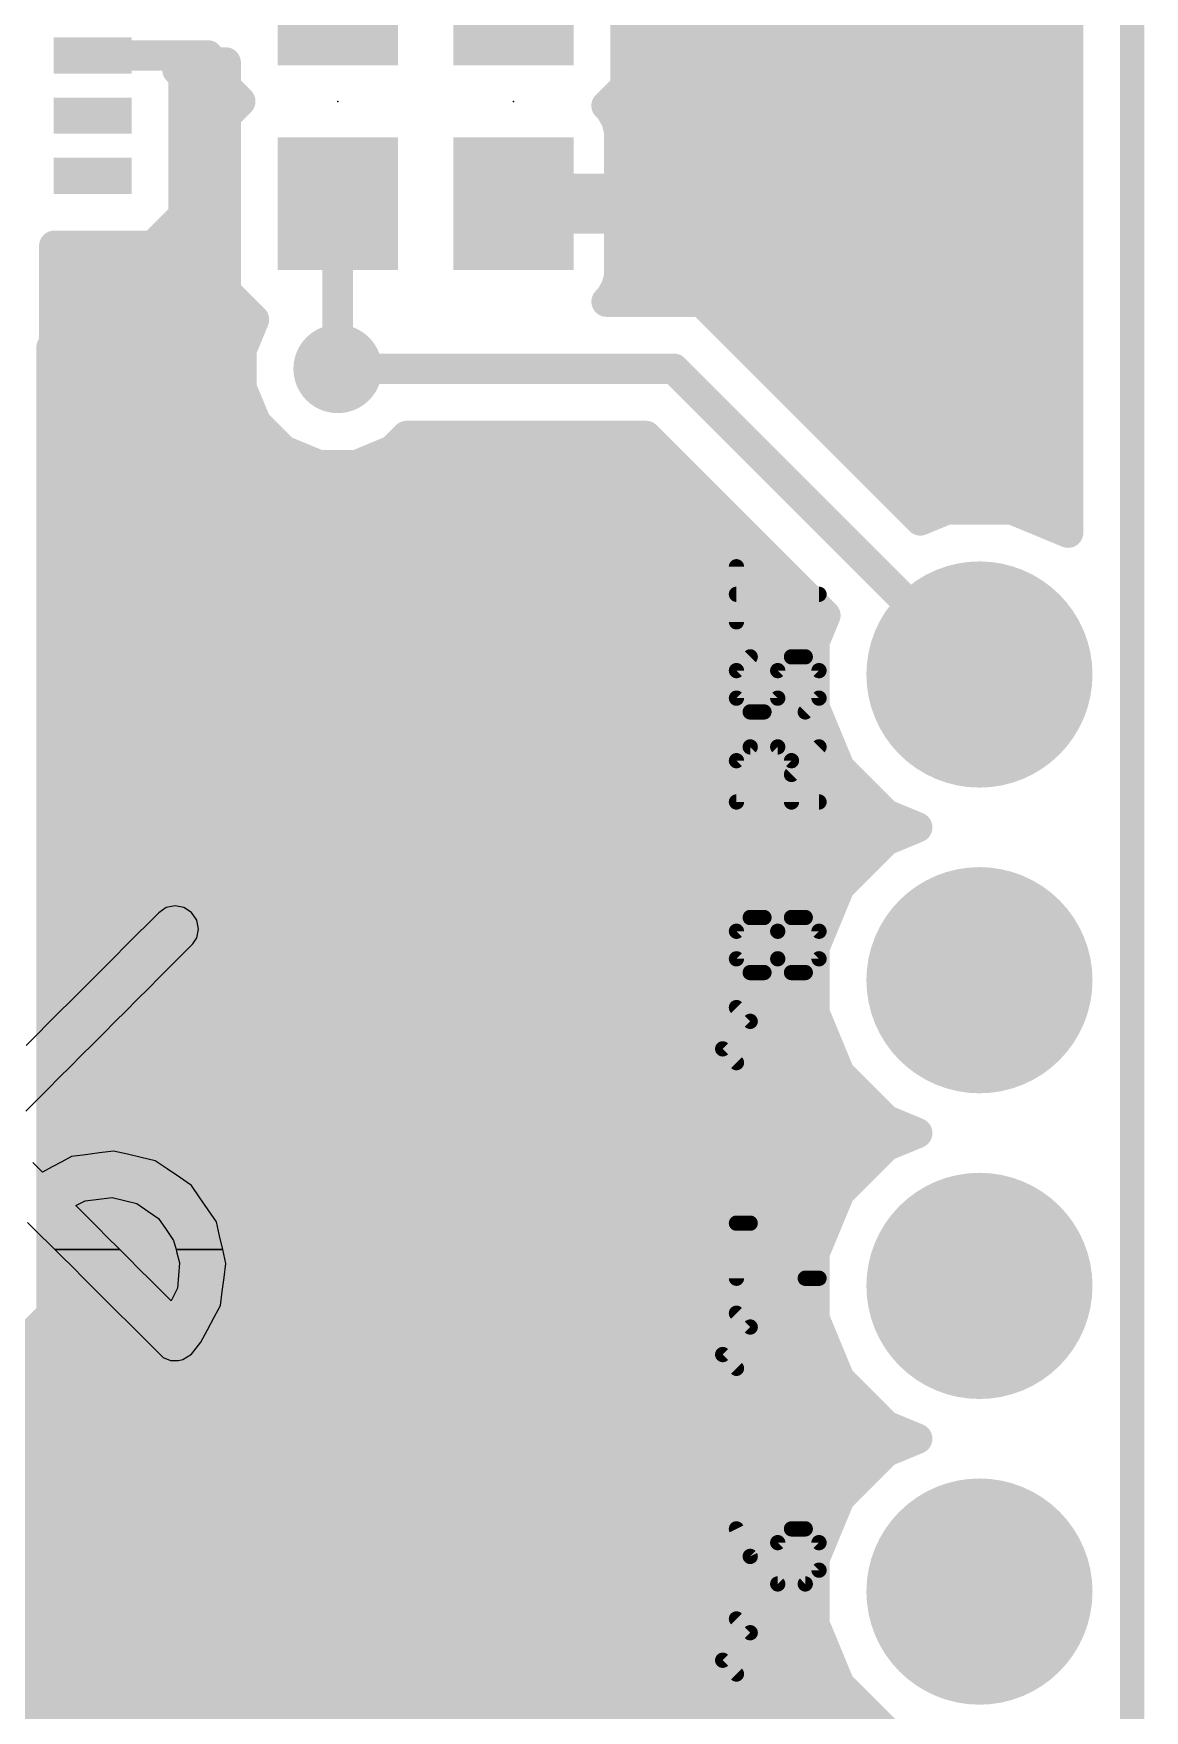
# Model space of a CAD drawing. Extents: x -16.5 to 33.1, y -17.8 to 72.5.
# Drawn here: x 23.89 to 33.12, y 20.6 to 34.54 of the extents above; entities that cross this region are included whole.
import ezdxf

# ---------------------------------------------------------------- set-up
doc = ezdxf.new("R2010")
doc.units = 0
for name, color, linetype in [('1', 22, 'CONTINUOUS'), ('17', 82, 'CONTINUOUS'), ('18', 82, 'CONTINUOUS'), ('20', 7, 'CONTINUOUS'), ('21', 7, 'CONTINUOUS'), ('23', 7, 'CONTINUOUS')]:
    doc.layers.add(name, color=color, linetype=linetype)

# ---------------------------------------------------------------- blocks, each defined once
blk = doc.blocks.new('RECT')
blk.add_solid([(-0.5, -0.5), (0.5, -0.5), (-0.5, 0.5), (0.5, 0.5)])
blk = doc.blocks.new('ROUNDP')
at = {"const_width": 0.5}
blk.add_lwpolyline([(0, -0.25, 1), (0, 0.25, 1), (0, -0.25)], format="xyb", dxfattribs=at)
blk = doc.blocks.new('ROUNDV')
at = {"const_width": 0.5}
blk.add_lwpolyline([(0, -0.25, 1), (0, 0.25, 1), (0, -0.25)], format="xyb", dxfattribs=at)

msp = doc.modelspace()

# ---------------------------------------------------------------- linework, layer by layer
at = {"layer": '1', "const_width": 0.254}
for points in [[(32.4866, 55.88), (32.4866, 30.3895)], [(28.8083, 34.0936), (28.8083, 35.5514)], [(28.8083, 34.544), (32.4866, 34.544)], [(24.379, 34.3535), (25.3365, 34.3535)], [(25.085, 34.2332), (25.085, 34.2947)], [(25.085, 34.2947), (25.4842, 34.2947)], [(25.085, 34.29), (25.4842, 34.29)], [(25.3365, 34.3535), (25.3365, 32.9565)], [(25.4842, 34.2947), (25.4842, 34.0936)], [(28.8083, 34.29), (32.4866, 34.29)], [(25.1358, 34.1824), (25.085, 34.2332)], [(25.1358, 33.0246), (25.1358, 34.1824)], [(25.1358, 34.036), (25.5418, 34.036)], [(25.4842, 34.0936), (25.6053, 33.9725)], [(28.6512, 33.9366), (28.8083, 34.0936)], [(28.7507, 34.036), (32.4866, 34.036)], [(25.6053, 33.9725), (25.4842, 33.8514)], [(28.6814, 33.9064), (28.6512, 33.9366)], [(28.7315, 33.8196), (28.6814, 33.9064)], [(25.1358, 33.782), (25.4842, 33.782)], [(25.4842, 33.8514), (25.4842, 32.3936)], [(28.7575, 33.7227), (28.7315, 33.8196)], [(28.7416, 33.782), (32.4866, 33.782)], [(28.7575, 33.2455), (28.7575, 33.7227)], [(25.1358, 33.528), (25.4842, 33.528)], [(28.7575, 33.528), (32.4866, 33.528)], [(25.1358, 33.274), (25.4842, 33.274)], [(27.9995, 32.9995), (27.9995, 33.2455)], [(27.9995, 33.2455), (28.7575, 33.2455)], [(28.7575, 33.274), (32.4866, 33.274)], [(26.416, 33.1225), (26.416, 31.75)], [(24.8829, 32.7717), (25.1358, 33.0246)], [(25.1312, 33.02), (25.4842, 33.02)], [(27.9995, 33.02), (32.4866, 33.02)], [(28.7575, 32.9995), (27.9995, 32.9995)], [(28.7575, 32.5223), (28.7575, 32.9995)], [(24.0608, 31.9496), (24.0608, 32.7717)], [(24.0608, 32.7717), (24.8829, 32.7717)], [(24.0608, 32.766), (25.4842, 32.766)], [(28.7575, 32.766), (32.4866, 32.766)], [(24.0608, 32.512), (25.4842, 32.512)], [(28.7315, 32.4254), (28.7575, 32.5223)], [(28.7547, 32.512), (32.4866, 32.512)], [(25.4842, 32.3936), (25.7192, 32.1586)], [(28.6814, 32.3386), (28.7315, 32.4254)], [(24.0608, 32.258), (25.6198, 32.258)], [(28.6516, 32.3088), (28.6814, 32.3386)], [(29.4415, 32.3088), (28.6516, 32.3088)], [(31.259, 30.4912), (29.4415, 32.3088)], [(29.4923, 32.258), (32.4866, 32.258)], [(25.7192, 32.1586), (25.6159, 31.9092)], [(24.0378, 31.9266), (24.0608, 31.9496)], [(24.0378, 23.8925), (24.0378, 31.9266)], [(24.0608, 32.004), (25.6552, 32.004)], [(29.7463, 32.004), (32.4866, 32.004)], [(25.6159, 31.9092), (25.6159, 31.5908)], [(24.0378, 31.75), (25.6159, 31.75)], [(26.416, 31.75), (29.21, 31.75)], [(29.21, 31.75), (31.75, 29.21)], [(30.0003, 31.75), (32.4866, 31.75)], [(25.6159, 31.5908), (25.7377, 31.2968)], [(24.0378, 31.496), (25.6552, 31.496)], [(30.2543, 31.496), (32.4866, 31.496)], [(24.0378, 31.242), (25.7925, 31.242)], [(25.7377, 31.2968), (25.9628, 31.0717)], [(30.5083, 31.242), (32.4866, 31.242)], [(26.8692, 31.0717), (26.9887, 31.1912)], [(26.9887, 31.1912), (28.9785, 31.1912)], [(28.9785, 31.1912), (30.4688, 29.701)], [(24.0378, 30.988), (26.1649, 30.988)], [(25.9628, 31.0717), (26.2568, 30.9499)], [(26.2568, 30.9499), (26.5752, 30.9499)], [(26.5752, 30.9499), (26.8692, 31.0717)], [(26.6671, 30.988), (29.1817, 30.988)], [(30.7623, 30.988), (32.4866, 30.988)], [(24.0378, 30.734), (29.4357, 30.734)], [(31.0163, 30.734), (32.4866, 30.734)], [(31.4772, 30.5816), (31.259, 30.4912)], [(32.0228, 30.5816), (31.4772, 30.5816)], [(32.4866, 30.3895), (32.0228, 30.5816)], [(24.0378, 30.48), (29.6897, 30.48)], [(32.2681, 30.48), (32.4866, 30.48)], [(24.0378, 30.226), (29.9437, 30.226)], [(24.0378, 29.972), (30.1977, 29.972)], [(24.0378, 29.718), (30.4517, 29.718)], [(30.4688, 29.701), (30.3784, 29.4828)], [(24.0378, 29.464), (30.3784, 29.464)], [(30.3784, 29.4828), (30.3784, 28.9372)], [(24.0378, 29.21), (30.3784, 29.21)], [(24.0378, 28.956), (30.3784, 28.956)], [(30.3784, 28.9372), (30.5872, 28.4331)], [(24.0378, 28.702), (30.4758, 28.702)], [(24.0378, 28.448), (30.581, 28.448)], [(30.5872, 28.4331), (30.9731, 28.0472)], [(24.0378, 28.194), (30.8263, 28.194)], [(30.9731, 28.0472), (31.2319, 27.94)], [(24.0378, 27.94), (31.2319, 27.94)], [(31.2319, 27.94), (30.9731, 27.8328)], [(30.9731, 27.8328), (30.5872, 27.4469)], [(24.0378, 27.686), (30.8263, 27.686)], [(24.0378, 27.432), (30.581, 27.432)], [(30.5872, 27.4469), (30.3784, 26.9428)], [(24.0378, 27.178), (30.4758, 27.178)], [(24.0378, 26.924), (30.3784, 26.924)], [(30.3784, 26.9428), (30.3784, 26.3972)], [(24.0378, 26.67), (30.3784, 26.67)], [(24.0378, 26.416), (30.3784, 26.416)], [(30.3784, 26.3972), (30.5872, 25.8931)], [(24.0378, 26.162), (30.4758, 26.162)], [(24.0378, 25.908), (30.581, 25.908)], [(30.5872, 25.8931), (30.9731, 25.5072)], [(24.0378, 25.654), (30.8263, 25.654)], [(24.0378, 25.4), (31.2319, 25.4)], [(30.9731, 25.5072), (31.2319, 25.4)], [(31.2319, 25.4), (30.9731, 25.2928)], [(30.9731, 25.2928), (30.5872, 24.9069)], [(24.0378, 25.146), (30.8263, 25.146)], [(24.0378, 24.892), (30.581, 24.892)], [(30.5872, 24.9069), (30.3784, 24.4028)], [(24.0378, 24.638), (30.4758, 24.638)], [(30.3784, 24.4028), (30.3784, 23.8572)], [(24.0378, 24.384), (30.3784, 24.384)], [(24.0378, 24.13), (30.3784, 24.13)], [(23.7105, 23.5652), (24.0378, 23.8925)], [(24.0213, 23.876), (30.3784, 23.876)], [(30.3784, 23.8572), (30.5872, 23.353)], [(23.7673, 23.622), (30.4758, 23.622)], [(23.5133, 23.368), (30.581, 23.368)], [(30.5872, 23.353), (30.9731, 22.9672)], [(23.2593, 23.114), (30.8263, 23.114)], [(30.9731, 22.9672), (31.2319, 22.86)], [(23.0053, 22.86), (31.2319, 22.86)], [(30.9731, 22.7528), (30.5872, 22.3669)], [(31.2319, 22.86), (30.9731, 22.7528)], [(22.7513, 22.606), (30.8263, 22.606)], [(22.4973, 22.352), (30.581, 22.352)], [(30.5872, 22.3669), (30.3784, 21.8628)], [(22.2433, 22.098), (30.4758, 22.098)], [(21.9893, 21.844), (30.3784, 21.844)], [(30.3784, 21.8628), (30.3784, 21.3172)], [(21.7353, 21.59), (30.3784, 21.59)], [(21.4813, 21.336), (30.3784, 21.336)], [(30.3784, 21.3172), (30.5872, 20.8131)], [(21.2273, 21.082), (30.4758, 21.082)], [(20.9733, 20.828), (30.581, 20.828)], [(30.5872, 20.8131), (30.9731, 20.4272)], [(20.7193, 20.574), (30.8263, 20.574)]]:
    msp.add_lwpolyline(points, dxfattribs=at)
at = {"layer": '1', "const_width": 0.127}
for points in [[(28.8083, 34.6075, 1), (28.8083, 34.4805)], [(32.4866, 34.4805, 1), (32.4866, 34.6075)], [(24.379, 34.417, 1), (24.379, 34.29)], [(25.1485, 34.2947, 1), (25.0215, 34.2947)], [(25.085, 34.3582, 1), (25.085, 34.2312)], [(25.085, 34.3535, 1), (25.085, 34.2265)], [(25.4, 34.3535, 1), (25.273, 34.3535)], [(25.3365, 34.29, 1), (25.3365, 34.417)], [(25.5477, 34.2947, 1), (25.4207, 34.2947)], [(25.4842, 34.2312, 1), (25.4842, 34.3582)], [(25.4842, 34.2265, 1), (25.4842, 34.3535)], [(28.8083, 34.3535, 1), (28.8083, 34.2265)], [(32.4866, 34.2265, 1), (32.4866, 34.3535)], [(25.1299, 34.2781, 1), (25.0401, 34.1883)], [(25.0215, 34.2332, 1), (25.1485, 34.2332)], [(25.1993, 34.1824, 1), (25.0723, 34.1824)], [(25.0909, 34.1375, 1), (25.1807, 34.2273)], [(25.1358, 34.0995, 1), (25.1358, 33.9725)], [(25.5291, 34.1385, 1), (25.4393, 34.0487)], [(25.4207, 34.0936, 1), (25.5477, 34.0936)], [(25.5418, 33.9725, 1), (25.5418, 34.0995)], [(28.7507, 34.0995, 1), (28.7507, 33.9725)], [(28.7448, 34.0936, 1), (28.8718, 34.0936)], [(28.8532, 34.0487, 1), (28.7634, 34.1385)], [(32.4866, 33.9725, 1), (32.4866, 34.0995)], [(25.6502, 33.9276, 1), (25.5604, 34.0174)], [(25.5604, 33.9276, 1), (25.6502, 34.0174)], [(28.6961, 33.9815, 1), (28.6063, 33.8917)], [(28.6063, 33.9815, 1), (28.6961, 33.8917)], [(28.7364, 33.9382, 1), (28.6264, 33.8747)], [(28.6365, 33.8615, 1), (28.7263, 33.9513)], [(25.1358, 33.8455, 1), (25.1358, 33.7185)], [(25.5477, 33.8514, 1), (25.4207, 33.8514)], [(25.4393, 33.8963, 1), (25.5291, 33.8065)], [(25.4842, 33.7185, 1), (25.4842, 33.8455)], [(28.7929, 33.836, 1), (28.6702, 33.8031)], [(28.6765, 33.7878, 1), (28.7865, 33.8513)], [(28.7416, 33.8455, 1), (28.7416, 33.7185)], [(32.4866, 33.7185, 1), (32.4866, 33.8455)], [(28.821, 33.7227, 1), (28.694, 33.7227)], [(28.6962, 33.7062, 1), (28.8188, 33.7391)], [(25.1358, 33.5915, 1), (25.1358, 33.4645)], [(25.4842, 33.4645, 1), (25.4842, 33.5915)], [(28.7575, 33.5915, 1), (28.7575, 33.4645)], [(32.4866, 33.4645, 1), (32.4866, 33.5915)], [(25.1358, 33.3375, 1), (25.1358, 33.2105)], [(25.4842, 33.2105, 1), (25.4842, 33.3375)], [(28.063, 33.2455, 1), (27.936, 33.2455)], [(27.9995, 33.309, 1), (27.9995, 33.182)], [(28.7575, 33.3375, 1), (28.7575, 33.2105)], [(28.694, 33.2455, 1), (28.821, 33.2455)], [(28.7575, 33.182, 1), (28.7575, 33.309)], [(32.4866, 33.2105, 1), (32.4866, 33.3375)], [(26.4795, 33.1225, 1), (26.3525, 33.1225)], [(25.1312, 33.0835, 1), (25.1312, 32.9565)], [(25.0723, 33.0246, 1), (25.1993, 33.0246)], [(25.1807, 32.9797, 1), (25.0909, 33.0695)], [(25.4842, 32.9565, 1), (25.4842, 33.0835)], [(27.9995, 33.0835, 1), (27.9995, 32.9565)], [(27.9995, 33.063, 1), (27.9995, 32.936)], [(27.936, 32.9995, 1), (28.063, 32.9995)], [(28.821, 32.9995, 1), (28.694, 32.9995)], [(28.7575, 32.936, 1), (28.7575, 33.063)], [(32.4866, 32.9565, 1), (32.4866, 33.0835)], [(24.1243, 32.7717, 1), (23.9973, 32.7717)], [(24.0608, 32.8352, 1), (24.0608, 32.7082)], [(24.0608, 32.8295, 1), (24.0608, 32.7025)], [(24.8829, 32.7082, 1), (24.8829, 32.8352)], [(25.273, 32.9565, 1), (25.4, 32.9565)], [(25.4842, 32.7025, 1), (25.4842, 32.8295)], [(28.7575, 32.8295, 1), (28.7575, 32.7025)], [(32.4866, 32.7025, 1), (32.4866, 32.8295)], [(24.838, 32.8166, 1), (24.9278, 32.7268)], [(24.0608, 32.5755, 1), (24.0608, 32.4485)], [(25.4842, 32.4485, 1), (25.4842, 32.5755)], [(28.7547, 32.5755, 1), (28.7547, 32.4485)], [(28.8188, 32.5059, 1), (28.6962, 32.5388)], [(32.4866, 32.4485, 1), (32.4866, 32.5755)], [(25.5291, 32.4385, 1), (25.4393, 32.3487)], [(28.6702, 32.4419, 1), (28.7929, 32.409)], [(28.7865, 32.3937, 1), (28.6765, 32.4572)], [(28.694, 32.5223, 1), (28.821, 32.5223)], [(24.0608, 32.3215, 1), (24.0608, 32.1945)], [(25.4207, 32.3936, 1), (25.5477, 32.3936)], [(25.6198, 32.1945, 1), (25.6198, 32.3215)], [(28.6516, 32.3723, 1), (28.6516, 32.2453)], [(28.6067, 32.3537, 1), (28.6965, 32.2639)], [(28.6264, 32.3703, 1), (28.7364, 32.3068)], [(28.7263, 32.2937, 1), (28.6365, 32.3835)], [(29.4864, 32.3537, 1), (29.3966, 32.2639)], [(29.4923, 32.3215, 1), (29.4923, 32.1945)], [(29.4415, 32.2453, 1), (29.4415, 32.3723)], [(32.4866, 32.1945, 1), (32.4866, 32.3215)], [(25.7779, 32.1343, 1), (25.6606, 32.1829)], [(25.6743, 32.1137, 1), (25.7641, 32.2035)], [(24.1013, 31.9266, 1), (23.9743, 31.9266)], [(24.0608, 32.0675, 1), (24.0608, 31.9405)], [(24.1057, 31.9047, 1), (24.0159, 31.9945)], [(25.6552, 31.9405, 1), (25.6552, 32.0675)], [(29.7463, 32.0675, 1), (29.7463, 31.9405)], [(32.4866, 31.9405, 1), (32.4866, 32.0675)], [(23.9929, 31.9715, 1), (24.0827, 31.8817)], [(23.9973, 31.9496, 1), (24.1243, 31.9496)], [(25.5572, 31.9335, 1), (25.6746, 31.8848)], [(25.6794, 31.9092, 1), (25.5524, 31.9092)], [(24.0378, 31.8135, 1), (24.0378, 31.6865)], [(25.6159, 31.6865, 1), (25.6159, 31.8135)], [(26.416, 31.8135, 1), (26.416, 31.6865)], [(26.3525, 31.75, 1), (26.4795, 31.75)], [(29.2549, 31.7949, 1), (29.1651, 31.7051)], [(29.21, 31.6865, 1), (29.21, 31.8135)], [(30.0003, 31.8135, 1), (30.0003, 31.6865)], [(32.4866, 31.6865, 1), (32.4866, 31.8135)], [(25.6746, 31.6151, 1), (25.5572, 31.5665)], [(25.5524, 31.5908, 1), (25.6794, 31.5908)], [(24.0378, 31.5595, 1), (24.0378, 31.4325)], [(25.6552, 31.4325, 1), (25.6552, 31.5595)], [(30.2543, 31.5595, 1), (30.2543, 31.4325)], [(32.4866, 31.4325, 1), (32.4866, 31.5595)], [(24.0378, 31.3055, 1), (24.0378, 31.1785)], [(25.7826, 31.3417, 1), (25.6928, 31.2519)], [(25.679, 31.2725, 1), (25.7964, 31.3211)], [(25.7925, 31.1785, 1), (25.7925, 31.3055)], [(30.5083, 31.3055, 1), (30.5083, 31.1785)], [(32.4866, 31.1785, 1), (32.4866, 31.3055)], [(26.9887, 31.2547, 1), (26.9887, 31.1277)], [(27.0336, 31.1463, 1), (26.9438, 31.2361)], [(29.0234, 31.2361, 1), (28.9336, 31.1463)], [(28.9785, 31.1277, 1), (28.9785, 31.2547)], [(24.0378, 31.0515, 1), (24.0378, 30.9245)], [(25.9871, 31.1304, 1), (25.9385, 31.013)], [(25.9179, 31.0268, 1), (26.0077, 31.1166)], [(26.1649, 30.9245, 1), (26.1649, 31.0515)], [(26.2568, 31.0134, 1), (26.2568, 30.8864)], [(26.5752, 30.8864, 1), (26.5752, 31.0134)], [(26.6671, 31.0515, 1), (26.6671, 30.9245)], [(26.8243, 31.1166, 1), (26.9141, 31.0268)], [(26.8935, 31.013, 1), (26.8449, 31.1304)], [(29.1817, 30.9245, 1), (29.1817, 31.0515)], [(30.7623, 31.0515, 1), (30.7623, 30.9245)], [(32.4866, 30.9245, 1), (32.4866, 31.0515)], [(26.2325, 30.8912, 1), (26.2811, 31.0086)], [(26.5508, 31.0086, 1), (26.5995, 30.8912)], [(24.0378, 30.7975, 1), (24.0378, 30.6705)], [(29.4357, 30.6705, 1), (29.4357, 30.7975)], [(31.0163, 30.7975, 1), (31.0163, 30.6705)], [(32.4866, 30.6705, 1), (32.4866, 30.7975)], [(31.4772, 30.6451, 1), (31.4772, 30.5181)], [(31.5015, 30.5229, 1), (31.4529, 30.6403)], [(32.0471, 30.6403, 1), (31.9985, 30.5229)], [(32.0228, 30.5181, 1), (32.0228, 30.6451)], [(24.0378, 30.5435, 1), (24.0378, 30.4165)], [(29.6897, 30.4165, 1), (29.6897, 30.5435)], [(31.2347, 30.5499, 1), (31.2833, 30.4326)], [(31.2141, 30.4463, 1), (31.3039, 30.5361)], [(32.2681, 30.5435, 1), (32.2681, 30.4165)], [(32.4866, 30.4165, 1), (32.4866, 30.5435)], [(32.4231, 30.3895, 1), (32.5501, 30.3895)], [(32.4623, 30.3308, 1), (32.5109, 30.4482)], [(24.0378, 30.2895, 1), (24.0378, 30.1625)], [(29.9437, 30.1625, 1), (29.9437, 30.2895)], [(24.0378, 30.0355, 1), (24.0378, 29.9085)], [(30.1977, 29.9085, 1), (30.1977, 30.0355)], [(24.0378, 29.7815, 1), (24.0378, 29.6545)], [(30.5274, 29.6767, 1), (30.4101, 29.7253)], [(30.4517, 29.6545, 1), (30.4517, 29.7815)], [(30.4239, 29.6561, 1), (30.5137, 29.7459)], [(24.0378, 29.5275, 1), (24.0378, 29.4005)], [(30.4419, 29.4828, 1), (30.3149, 29.4828)], [(30.3197, 29.5071, 1), (30.4371, 29.4585)], [(30.3784, 29.4005, 1), (30.3784, 29.5275)], [(24.0378, 29.2735, 1), (24.0378, 29.1465)], [(30.3784, 29.1465, 1), (30.3784, 29.2735)], [(31.7051, 29.1651, 1), (31.7949, 29.2549)], [(24.0378, 29.0195, 1), (24.0378, 28.8925)], [(30.4371, 28.9615, 1), (30.3197, 28.9129)], [(30.3149, 28.9372, 1), (30.4419, 28.9372)], [(30.3784, 28.8925, 1), (30.3784, 29.0195)], [(24.0378, 28.7655, 1), (24.0378, 28.6385)], [(30.4758, 28.6385, 1), (30.4758, 28.7655)], [(24.0378, 28.5115, 1), (24.0378, 28.3845)], [(30.581, 28.3845, 1), (30.581, 28.5115)], [(30.6321, 28.478, 1), (30.5423, 28.3881)], [(30.5285, 28.4087, 1), (30.6459, 28.4574)], [(24.0378, 28.2575, 1), (24.0378, 28.1305)], [(30.8263, 28.1305, 1), (30.8263, 28.2575)], [(30.9974, 28.1059, 1), (30.9487, 27.9885)], [(30.9281, 28.0023, 1), (31.018, 28.0921)], [(24.0378, 28.0035, 1), (24.0378, 27.8765)], [(31.2562, 27.8813, 1), (31.2076, 27.9987)], [(31.2076, 27.8813, 1), (31.2562, 27.9987)], [(31.2319, 27.8765, 1), (31.2319, 28.0035)], [(30.9488, 27.8915, 1), (30.9973, 27.7741)], [(31.018, 27.7879, 1), (30.9281, 27.8777)], [(24.0378, 27.7495, 1), (24.0378, 27.6225)], [(30.8263, 27.6225, 1), (30.8263, 27.7495)], [(24.0378, 27.4955, 1), (24.0378, 27.3685)], [(30.5423, 27.4918, 1), (30.6321, 27.402)], [(30.6459, 27.4226, 1), (30.5285, 27.4712)], [(30.581, 27.3685, 1), (30.581, 27.4955)], [(24.0378, 27.2415, 1), (24.0378, 27.1145)], [(30.4758, 27.1145, 1), (30.4758, 27.2415)], [(24.0378, 26.9875, 1), (24.0378, 26.8605)], [(30.4419, 26.9428, 1), (30.3149, 26.9428)], [(30.3784, 26.8605, 1), (30.3784, 26.9875)], [(30.3197, 26.9671, 1), (30.4371, 26.9185)], [(24.0378, 26.7335, 1), (24.0378, 26.6065)], [(30.3784, 26.6065, 1), (30.3784, 26.7335)], [(24.0378, 26.4795, 1), (24.0378, 26.3525)], [(30.4371, 26.4215, 1), (30.3197, 26.3729)], [(30.3784, 26.3525, 1), (30.3784, 26.4795)], [(30.3149, 26.3972, 1), (30.4419, 26.3972)], [(24.0378, 26.2255, 1), (24.0378, 26.0985)], [(30.4758, 26.0985, 1), (30.4758, 26.2255)], [(24.0378, 25.9715, 1), (24.0378, 25.8445)], [(30.6321, 25.938, 1), (30.5423, 25.8481)], [(30.5285, 25.8687, 1), (30.6459, 25.9174)], [(30.581, 25.8445, 1), (30.581, 25.9715)], [(24.0378, 25.7175, 1), (24.0378, 25.5905)], [(30.8263, 25.5905, 1), (30.8263, 25.7175)], [(24.0378, 25.4635, 1), (24.0378, 25.3365)], [(30.9974, 25.5659, 1), (30.9487, 25.4485)], [(30.9281, 25.4623, 1), (31.018, 25.5521)], [(31.2562, 25.3413, 1), (31.2076, 25.4587)], [(31.2076, 25.3413, 1), (31.2562, 25.4587)], [(31.2319, 25.3365, 1), (31.2319, 25.4635)], [(30.9488, 25.3515, 1), (30.9973, 25.2341)], [(31.018, 25.2479, 1), (30.9281, 25.3377)], [(24.0378, 25.2095, 1), (24.0378, 25.0825)], [(30.8263, 25.0825, 1), (30.8263, 25.2095)], [(24.0378, 24.9555, 1), (24.0378, 24.8285)], [(30.5423, 24.9518, 1), (30.6321, 24.862)], [(30.6459, 24.8826, 1), (30.5285, 24.9312)], [(30.581, 24.8285, 1), (30.581, 24.9555)], [(24.0378, 24.7015, 1), (24.0378, 24.5745)], [(30.4758, 24.5745, 1), (30.4758, 24.7015)], [(30.4419, 24.4028, 1), (30.3149, 24.4028)], [(24.0378, 24.4475, 1), (24.0378, 24.3205)], [(30.3197, 24.4271, 1), (30.4371, 24.3785)], [(30.3784, 24.3205, 1), (30.3784, 24.4475)], [(24.0378, 24.1935, 1), (24.0378, 24.0665)], [(30.3784, 24.0665, 1), (30.3784, 24.1935)], [(24.0213, 23.9395, 1), (24.0213, 23.8125)], [(24.0827, 23.8476, 1), (23.9929, 23.9374)], [(30.4371, 23.8815, 1), (30.3197, 23.8329)], [(30.3784, 23.8125, 1), (30.3784, 23.9395)], [(23.9743, 23.8925, 1), (24.1013, 23.8925)], [(30.3149, 23.8572, 1), (30.4419, 23.8572)], [(30.4758, 23.5585, 1), (30.4758, 23.6855)], [(30.6321, 23.398, 1), (30.5423, 23.3081)], [(30.5285, 23.3287, 1), (30.6459, 23.3774)], [(30.581, 23.3045, 1), (30.581, 23.4315)], [(30.8263, 23.0505, 1), (30.8263, 23.1775)], [(30.9974, 23.0259, 1), (30.9487, 22.9085)], [(30.9281, 22.9223, 1), (31.018, 23.0121)], [(30.9488, 22.8115, 1), (30.9973, 22.6941)], [(31.018, 22.7079, 1), (30.9281, 22.7977)], [(31.2562, 22.8013, 1), (31.2076, 22.9187)], [(31.2076, 22.8013, 1), (31.2562, 22.9187)], [(31.2319, 22.7965, 1), (31.2319, 22.9235)], [(30.8263, 22.5425, 1), (30.8263, 22.6695)], [(30.5423, 22.4118, 1), (30.6321, 22.322)], [(30.6459, 22.3426, 1), (30.5285, 22.3912)], [(30.581, 22.2885, 1), (30.581, 22.4155)], [(30.4758, 22.0345, 1), (30.4758, 22.1615)], [(30.4419, 21.8628, 1), (30.3149, 21.8628)], [(30.3197, 21.8871, 1), (30.4371, 21.8385)], [(30.3784, 21.7805, 1), (30.3784, 21.9075)], [(30.3784, 21.5265, 1), (30.3784, 21.6535)], [(30.3784, 21.2725, 1), (30.3784, 21.3995)], [(30.4371, 21.3415, 1), (30.3197, 21.2929)], [(30.3149, 21.3172, 1), (30.4419, 21.3172)], [(30.4758, 21.0185, 1), (30.4758, 21.1455)], [(30.6321, 20.858, 1), (30.5423, 20.7681)], [(30.5285, 20.7887, 1), (30.6459, 20.8374)], [(30.581, 20.7645, 1), (30.581, 20.8915)], [(30.8263, 20.5105, 1), (30.8263, 20.6375)]]:
    msp.add_lwpolyline(points, format="xyb", dxfattribs=at)
at = {"layer": '20', "const_width": 0.2032}
msp.add_lwpolyline([(33.02, 1.27), (33.02, 55.88)], dxfattribs=at)
at = {"layer": '21'}
for p, q in [((24.9285, 27.2304), (24.8365, 27.1386)), ((24.9912, 27.2744), (24.9285, 27.2304)), ((25.0645, 27.2884), (24.9912, 27.2744)), ((25.1379, 27.2744), (25.0645, 27.2884)), ((25.2019, 27.2317), (25.1379, 27.2744)), ((25.2446, 27.1677), (25.2019, 27.2317)), ((24.7448, 27.0466), (24.6528, 26.9549)), ((24.8365, 27.1386), (24.7448, 27.0466)), ((25.2586, 27.0943), (25.2446, 27.1677)), ((25.2446, 27.021), (25.2586, 27.0943)), ((24.6528, 26.9549), (24.561, 26.8628)), ((25.1198, 26.8799), (25.2122, 26.9726)), ((25.2122, 26.9726), (25.2446, 27.021)), ((24.4693, 26.7711), (24.3773, 26.6793)), ((24.561, 26.8628), (24.4693, 26.7711)), ((24.9347, 26.6946), (25.0271, 26.7872)), ((25.0271, 26.7872), (25.1198, 26.8799)), ((24.3773, 26.6793), (24.2855, 26.5873)), ((24.842, 26.6019), (24.9347, 26.6946)), ((24.1935, 26.4956), (24.1018, 26.4036)), ((24.2855, 26.5873), (24.1935, 26.4956)), ((24.6569, 26.4165), (24.7496, 26.5092)), ((24.7496, 26.5092), (24.842, 26.6019)), ((24.1018, 26.4036), (24.01, 26.3118)), ((24.5645, 26.3239), (24.6569, 26.4165)), ((23.918, 26.2198), (23.8263, 26.1281)), ((24.01, 26.3118), (23.918, 26.2198)), ((24.3794, 26.1385), (24.4721, 26.2312)), ((24.4721, 26.2312), (24.5645, 26.3239)), ((24.2867, 26.0458), (24.3794, 26.1385)), ((24.1016, 25.8605), (24.1943, 25.9531)), ((24.1943, 25.9531), (24.2867, 26.0458)), ((24.0092, 25.7678), (24.1016, 25.8605)), ((23.8241, 25.5824), (23.9165, 25.6751)), ((23.9165, 25.6751), (24.0092, 25.7678)), ((24.4366, 25.2348), (24.3199, 25.2194)), ((24.5533, 25.2505), (24.4366, 25.2348)), ((24.6684, 25.2239), (24.5533, 25.2505)), ((24.7834, 25.1972), (24.6684, 25.2239)), ((23.9615, 25.0746), (23.8808, 25.1553)), ((24.0421, 25.118), (23.9615, 25.0746)), ((24.1226, 25.161), (24.0421, 25.118)), ((24.2032, 25.2041), (24.1226, 25.161)), ((24.3199, 25.2194), (24.2032, 25.2041)), ((24.8985, 25.1705), (24.7834, 25.1972)), ((24.9996, 25.1018), (24.8985, 25.1705)), ((25.1007, 25.0331), (24.9996, 25.1018)), ((25.2018, 24.9641), (25.1007, 25.0331)), ((25.2704, 24.863), (25.2018, 24.9641)), ((24.2397, 24.7967), (24.3167, 24.8381)), ((24.3167, 24.8381), (24.4294, 24.8507)), ((24.4294, 24.8507), (24.5425, 24.8634)), ((24.5425, 24.8634), (24.6445, 24.8383)), ((24.6445, 24.8383), (24.7469, 24.8133)), ((24.7469, 24.8133), (24.8369, 24.7513)), ((25.3391, 24.7623), (25.2704, 24.863)), ((24.3277, 24.7087), (24.2397, 24.7967)), ((24.4157, 24.6207), (24.3277, 24.7087)), ((24.8369, 24.7513), (24.9273, 24.6895)), ((24.9273, 24.6895), (24.9893, 24.5988)), ((25.4078, 24.6612), (25.3391, 24.7623)), ((23.8372, 24.6576), (23.9316, 24.5639)), ((23.9316, 24.5639), (24.0256, 24.4705)), ((24.5037, 24.5329), (24.4157, 24.6207)), ((24.5917, 24.4449), (24.5037, 24.5329)), ((24.9893, 24.5988), (25.0517, 24.5082)), ((25.4345, 24.5462), (25.4078, 24.6612)), ((25.4611, 24.4311), (25.4345, 24.5462)), ((24.0256, 24.4705), (24.0649, 24.4312)), ((24.6048, 24.4323), (24.0643, 24.4323)), ((24.0643, 24.4323), (24.119, 24.3779)), ((24.0649, 24.4312), (24.6054, 24.4312)), ((24.6054, 24.4312), (24.5917, 24.4449)), ((24.6788, 24.3579), (24.6048, 24.4323)), ((25.0517, 24.5082), (25.0727, 24.4311)), ((25.4603, 24.4323), (25.0719, 24.4323)), ((25.0719, 24.4323), (25.0763, 24.4159)), ((25.0727, 24.4311), (25.4611, 24.4311)), ((25.0763, 24.4159), (25.1016, 24.3225)), ((25.487, 24.3171), (25.4603, 24.4323)), ((24.119, 24.3779), (24.213, 24.2845)), ((24.213, 24.2845), (24.307, 24.1908)), ((24.7668, 24.2699), (24.6788, 24.3579)), ((24.8548, 24.1818), (24.7668, 24.2699)), ((25.1016, 24.3225), (25.0929, 24.2175)), ((25.4717, 24.2004), (25.487, 24.3171)), ((24.307, 24.1908), (24.401, 24.0974)), ((24.9428, 24.0941), (24.8548, 24.1818)), ((25.0839, 24.1121), (25.0308, 24.0061)), ((25.0929, 24.2175), (25.0839, 24.1121)), ((25.4563, 24.0837), (25.4717, 24.2004)), ((24.401, 24.0974), (24.495, 24.0037)), ((24.495, 24.0037), (24.589, 23.9099)), ((25.0308, 24.0061), (24.9428, 24.0941)), ((25.387, 23.8655), (25.441, 23.9666)), ((25.441, 23.9666), (25.4563, 24.0837)), ((24.589, 23.9099), (24.683, 23.8166)), ((25.3326, 23.7645), (25.387, 23.8655)), ((24.683, 23.8166), (24.777, 23.7229)), ((24.777, 23.7229), (24.871, 23.6295)), ((25.2786, 23.6634), (25.3326, 23.7645)), ((24.871, 23.6295), (24.9651, 23.5358)), ((25.1272, 23.5194), (25.1999, 23.564)), ((25.1999, 23.564), (25.2786, 23.6634)), ((24.9651, 23.5358), (25.0268, 23.5114)), ((25.0268, 23.5114), (25.0912, 23.5107)), ((25.0912, 23.5107), (25.1272, 23.5194))]:
    msp.add_line(p, q, dxfattribs=at)
at = {"layer": '21', "const_width": 0.127}
for points in [[(29.7301, 29.6477), (29.7301, 30.1053)], [(30.4165, 29.8765), (29.7301, 29.8765)], [(29.8445, 29.3569), (29.7301, 29.2425)], [(30.0733, 29.2425), (30.1877, 29.3569)], [(30.1877, 29.3569), (30.3021, 29.3569)], [(30.3021, 29.3569), (30.4165, 29.2425)], [(29.7301, 29.2425), (29.7301, 29.0137)], [(30.0733, 29.0137), (30.0733, 29.2425)], [(30.4165, 29.2425), (30.4165, 29.0137)], [(29.7301, 29.0137), (29.8445, 28.8993)], [(29.9589, 28.8993), (30.0733, 29.0137)], [(30.4165, 29.0137), (30.3021, 28.8993)], [(29.8445, 28.8993), (29.9589, 28.8993)], [(29.7301, 28.4941), (29.8445, 28.6085)], [(29.8445, 28.6085), (30.0733, 28.6085)], [(30.0733, 28.6085), (30.1877, 28.4941)], [(30.1877, 28.3797), (30.4165, 28.6085)], [(29.7301, 28.1509), (29.7301, 28.4941)], [(30.1877, 28.4941), (30.1877, 28.1509)], [(30.4165, 28.1509), (29.7301, 28.1509)], [(29.7301, 27.0767), (29.8445, 27.1911)], [(29.8445, 27.1911), (29.9589, 27.1911)], [(29.9589, 27.1911), (30.0733, 27.0767)], [(30.0733, 27.0767), (30.1877, 27.1911)], [(30.1877, 27.1911), (30.3021, 27.1911)], [(30.3021, 27.1911), (30.4165, 27.0767)], [(29.7301, 26.8479), (29.7301, 27.0767)], [(30.0733, 26.8479), (30.0733, 27.0767)], [(30.4165, 27.0767), (30.4165, 26.8479)], [(29.8445, 26.7335), (29.7301, 26.8479)], [(30.0733, 26.8479), (29.9589, 26.7335)], [(30.1877, 26.7335), (30.0733, 26.8479)], [(30.4165, 26.8479), (30.3021, 26.7335)], [(29.9589, 26.7335), (29.8445, 26.7335)], [(30.3021, 26.7335), (30.1877, 26.7335)], [(29.8445, 26.3283), (29.7301, 26.4427)], [(29.6157, 26.0995), (29.8445, 26.3283)], [(29.7301, 25.9851), (29.6157, 26.0995)], [(29.7301, 24.1935), (29.7301, 24.6511)], [(29.7301, 24.6511), (29.8445, 24.6511)], [(29.8445, 24.6511), (30.3021, 24.1935)], [(30.3021, 24.1935), (30.4165, 24.1935)], [(29.8445, 23.7883), (29.7301, 23.9027)], [(29.6157, 23.5595), (29.8445, 23.7883)], [(29.7301, 23.4451), (29.6157, 23.5595)], [(29.7301, 22.1111), (29.8445, 21.8823)], [(30.1877, 22.1111), (30.0733, 21.9967)], [(30.3021, 22.1111), (30.1877, 22.1111)], [(30.4165, 21.9967), (30.3021, 22.1111)], [(30.0733, 21.9967), (30.0733, 21.6535)], [(30.4165, 21.7679), (30.4165, 21.9967)], [(29.8445, 21.8823), (30.0733, 21.6535)], [(30.3021, 21.6535), (30.4165, 21.7679)], [(30.0733, 21.6535), (30.3021, 21.6535)], [(29.8445, 21.2483), (29.7301, 21.3627)], [(29.6157, 21.0195), (29.8445, 21.2483)], [(29.7301, 20.9051), (29.6157, 21.0195)]]:
    msp.add_lwpolyline(points, dxfattribs=at)
at = {"layer": '21', "const_width": 0.0635}
for points in [[(29.7619, 30.1053, 1), (29.6984, 30.1053)], [(29.7301, 29.9083, 1), (29.7301, 29.8448)], [(30.4165, 29.8448, 1), (30.4165, 29.9083)], [(29.6984, 29.6477, 1), (29.7619, 29.6477)], [(29.867, 29.3344, 1), (29.8221, 29.3793)], [(30.1877, 29.3886, 1), (30.1877, 29.3251)], [(30.2102, 29.3344, 1), (30.1653, 29.3793)], [(30.3246, 29.3793, 1), (30.2797, 29.3344)], [(30.3021, 29.3251, 1), (30.3021, 29.3886)], [(29.7619, 29.2425, 1), (29.6984, 29.2425)], [(29.7077, 29.2649, 1), (29.7526, 29.22)], [(30.1051, 29.2425, 1), (30.0416, 29.2425)], [(30.0509, 29.2649, 1), (30.0958, 29.22)], [(30.4483, 29.2425, 1), (30.3848, 29.2425)], [(30.394, 29.22, 1), (30.439, 29.2649)], [(29.7526, 29.0361, 1), (29.7077, 28.9912)], [(29.6984, 29.0137, 1), (29.7619, 29.0137)], [(30.0416, 29.0137, 1), (30.1051, 29.0137)], [(30.0958, 28.9912, 1), (30.0509, 29.0361)], [(30.3848, 29.0137, 1), (30.4483, 29.0137)], [(30.439, 28.9912, 1), (30.394, 29.0361)], [(29.8445, 28.931, 1), (29.8445, 28.8675)], [(29.8221, 28.8768, 1), (29.867, 28.9217)], [(29.9365, 28.9217, 1), (29.9814, 28.8768)], [(29.9589, 28.8675, 1), (29.9589, 28.931)], [(30.2797, 28.9217, 1), (30.3246, 28.8768)], [(29.8445, 28.6402, 1), (29.8445, 28.5767)], [(29.867, 28.586, 1), (29.8221, 28.6309)], [(30.0958, 28.6309, 1), (30.0509, 28.586)], [(30.0733, 28.5767, 1), (30.0733, 28.6402)], [(30.439, 28.586, 1), (30.394, 28.6309)], [(29.7619, 28.4941, 1), (29.6984, 28.4941)], [(29.7077, 28.5165, 1), (29.7526, 28.4716)], [(30.2195, 28.4941, 1), (30.156, 28.4941)], [(30.1653, 28.4021, 1), (30.2102, 28.3572)], [(30.1653, 28.4716, 1), (30.2102, 28.5165)], [(29.7301, 28.1826, 1), (29.7301, 28.1191)], [(29.6984, 28.1509, 1), (29.7619, 28.1509)], [(30.156, 28.1509, 1), (30.2195, 28.1509)], [(30.4165, 28.1191, 1), (30.4165, 28.1826)], [(29.8445, 27.2228, 1), (29.8445, 27.1593)], [(29.867, 27.1686, 1), (29.8221, 27.2135)], [(29.9814, 27.2135, 1), (29.9365, 27.1686)], [(29.9589, 27.1593, 1), (29.9589, 27.2228)], [(30.1877, 27.2228, 1), (30.1877, 27.1593)], [(30.2102, 27.1686, 1), (30.1653, 27.2135)], [(30.3246, 27.2135, 1), (30.2797, 27.1686)], [(30.3021, 27.1593, 1), (30.3021, 27.2228)], [(29.7619, 27.0767, 1), (29.6984, 27.0767)], [(29.7077, 27.0991, 1), (29.7526, 27.0542)], [(30.1051, 27.0767, 1), (30.0416, 27.0767)], [(30.0509, 27.0991, 1), (30.0958, 27.0542)], [(30.0509, 27.0542, 1), (30.0958, 27.0991)], [(30.4483, 27.0767, 1), (30.3848, 27.0767)], [(30.394, 27.0542, 1), (30.439, 27.0991)], [(29.7526, 26.8703, 1), (29.7077, 26.8254)], [(30.0958, 26.8703, 1), (30.0509, 26.8254)], [(30.0958, 26.8254, 1), (30.0509, 26.8703)], [(30.439, 26.8254, 1), (30.394, 26.8703)], [(29.6984, 26.8479, 1), (29.7619, 26.8479)], [(29.8445, 26.7653, 1), (29.8445, 26.7018)], [(29.8221, 26.711, 1), (29.867, 26.756)], [(29.9365, 26.756, 1), (29.9814, 26.711)], [(29.9589, 26.7018, 1), (29.9589, 26.7653)], [(30.0416, 26.8479, 1), (30.1051, 26.8479)], [(30.1877, 26.7653, 1), (30.1877, 26.7018)], [(30.1653, 26.711, 1), (30.2102, 26.756)], [(30.2797, 26.756, 1), (30.3246, 26.711)], [(30.3021, 26.7018, 1), (30.3021, 26.7653)], [(30.3848, 26.8479, 1), (30.4483, 26.8479)], [(29.7526, 26.4651, 1), (29.7077, 26.4202)], [(29.867, 26.3058, 1), (29.8221, 26.3507)], [(29.8221, 26.3058, 1), (29.867, 26.3507)], [(29.6382, 26.1219, 1), (29.5933, 26.077)], [(29.5933, 26.1219, 1), (29.6382, 26.077)], [(29.7077, 25.9626, 1), (29.7526, 26.0075)], [(29.7301, 24.6828, 1), (29.7301, 24.6193)], [(29.7619, 24.6511, 1), (29.6984, 24.6511)], [(29.867, 24.6735, 1), (29.8221, 24.6286)], [(29.8445, 24.6193, 1), (29.8445, 24.6828)], [(30.3021, 24.2252, 1), (30.3021, 24.1618)], [(30.2797, 24.171, 1), (30.3246, 24.216)], [(30.4165, 24.1618, 1), (30.4165, 24.2252)], [(29.6984, 24.1935, 1), (29.7619, 24.1935)], [(29.7526, 23.9251, 1), (29.7077, 23.8802)], [(29.867, 23.7658, 1), (29.8221, 23.8107)], [(29.8221, 23.7658, 1), (29.867, 23.8107)], [(29.6382, 23.5819, 1), (29.5933, 23.537)], [(29.5933, 23.5819, 1), (29.6382, 23.537)], [(29.7077, 23.4226, 1), (29.7526, 23.4675)], [(29.7585, 22.1253, 1), (29.7017, 22.0969)], [(30.1877, 22.1428, 1), (30.1877, 22.0793)], [(30.2102, 22.0886, 1), (30.1653, 22.1335)], [(30.3246, 22.1335, 1), (30.2797, 22.0886)], [(30.3021, 22.0793, 1), (30.3021, 22.1428)], [(30.1051, 21.9967, 1), (30.0416, 21.9967)], [(30.0509, 22.0191, 1), (30.0958, 21.9742)], [(30.4483, 21.9967, 1), (30.3848, 21.9967)], [(30.394, 21.9742, 1), (30.439, 22.0191)], [(29.867, 21.9047, 1), (29.8221, 21.8598)], [(29.8161, 21.8681, 1), (29.8729, 21.8965)], [(30.3848, 21.7679, 1), (30.4483, 21.7679)], [(30.439, 21.7454, 1), (30.394, 21.7903)], [(30.0416, 21.6535, 1), (30.1051, 21.6535)], [(30.0733, 21.6852, 1), (30.0733, 21.6218)], [(30.0509, 21.631, 1), (30.0958, 21.676)], [(30.2797, 21.676, 1), (30.3246, 21.631)], [(30.3021, 21.6218, 1), (30.3021, 21.6852)], [(29.7526, 21.3851, 1), (29.7077, 21.3402)], [(29.867, 21.2258, 1), (29.8221, 21.2707)], [(29.8221, 21.2258, 1), (29.867, 21.2707)], [(29.6382, 21.0419, 1), (29.5933, 20.997)], [(29.5933, 21.0419, 1), (29.6382, 20.997)], [(29.7077, 20.8826, 1), (29.7526, 20.9275)]]:
    msp.add_lwpolyline(points, format="xyb", dxfattribs=at)
at = {"layer": '23'}
for p in [(26.416, 33.9725), (27.8765, 33.9725)]:
    msp.add_point(p, dxfattribs=at)

# ---------------------------------------------------------------- block references
at = {"layer": '1', "xscale": 1.1}
for p, rotation in [((26.416, 34.8225), 90), ((27.8765, 34.8225), 270), ((26.416, 33.1225), 90), ((27.8765, 33.1225), 270)]:
    msp.add_blockref('RECT', p, dxfattribs=dict(at, rotation=rotation))
at = {"layer": '1', "xscale": 0.65, "yscale": 0.3}
for p in [(24.379, 34.3535), (24.379, 33.8535), (24.379, 33.3535)]:
    msp.add_blockref('RECT', p, dxfattribs=at)
at = {"layer": '17', "xscale": 1.8796, "yscale": 1.8796, "rotation": 180}
for p in [(31.75, 29.21), (31.75, 26.67), (31.75, 24.13), (31.75, 21.59)]:
    msp.add_blockref('ROUNDP', p, dxfattribs=at)
at = {"layer": '18', "xscale": 0.7366, "yscale": 0.7366}
msp.add_blockref('ROUNDV', (26.416, 31.75), dxfattribs=at)

doc.saveas('drawing.dxf')
